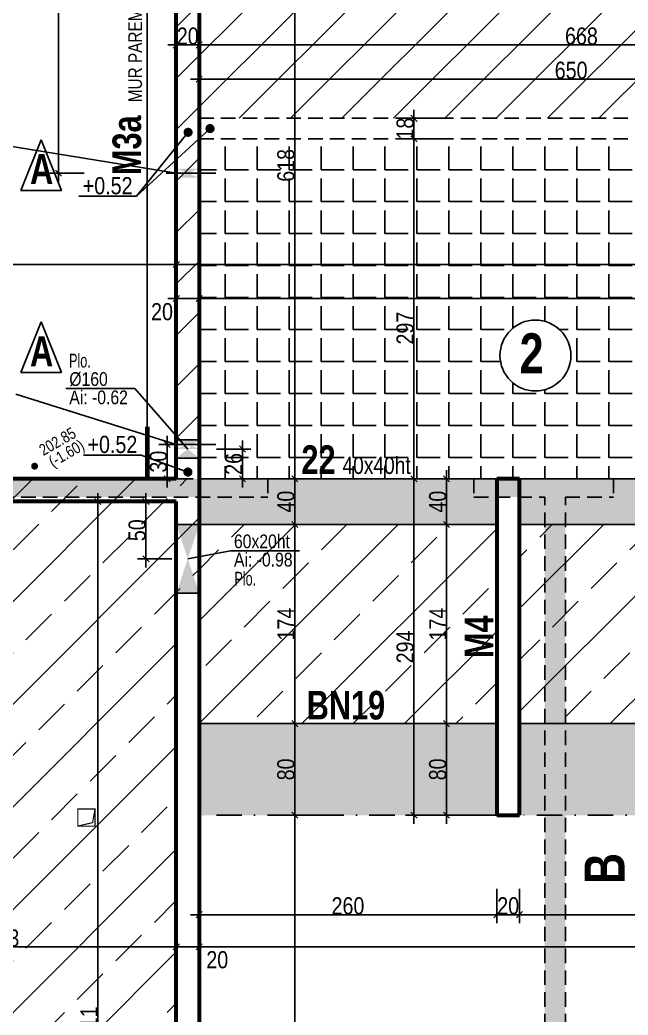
# Model space of a CAD drawing. Header units: centimetres. Extents: x 38820 to 82487, y -36363 to -12804.
# Drawn here: x 48129 to 48660, y -23901 to -23031 of the extents above; entities that cross this region are included whole.
import ezdxf
from ezdxf.enums import TextEntityAlignment as Align

# ---------------------------------------------------------------- set-up
doc = ezdxf.new("R2010")
doc.units = ezdxf.units.CM
doc.header["$LTSCALE"] = 0.5
doc.linetypes.add('CACHEX2', pattern=[19.05, 12.7, -6.35])
doc.linetypes.add('TIRETPT2', pattern=[12.7, 6.35, -3.175, 0, -3.175])
doc.layers.get('DEFPOINTS').update_dxf_attribs({"linetype": 'CONTINUOUS'})
for name, color, linetype in [('01_cote_gen', 4, 'CONTINUOUS'), ('01_linteaux', 2, 'CONTINUOUS'), ('01_murs_sup', 2, 'CACHEX2'), ('01_poch_BN', 9, 'CONTINUOUS'), ('01_resv', 32, 'CONTINUOUS'), ('01_texte', 230, 'CONTINUOUS'), ('AA_COTES', 2, 'CONTINUOUS')]:
    doc.layers.add(name, color=color, linetype=linetype)
doc.layers.add('01_murs_coup', color=5, linetype='CONTINUOUS', lineweight=60)
doc.layers.add('_GAZELEC-RESERVATION 2', color=132, linetype='CONTINUOUS', lineweight=18)
doc.styles.add('ARIAL', font='arial.ttf')
doc.styles.add('Arial Narrow', font='ARIALN.TTF')
doc.styles.add('impact', font='impact.ttf')
doc.styles.add('MATTE_TXT', font='arial.ttf')
doc.styles.add('STYLE2', font='ARIALN.TTF')
doc.dimstyles.new('JB50', dxfattribs={"dimscale": 0.1, "dimtxt": 150, "dimasz": 15, "dimexe": 0.1, "dimexo": 0.1, "dimgap": 0.09, "dimtad": 1, "dimdec": 1, "dimdsep": 46, "dimtxsty": 'STYLE2', "dimblk1": 'BOND_G', "dimblk2": 'BOND_D', "dimsah": 1, "dimcen": 1.5, "dimdle": 0.01, "dimse1": 1, "dimse2": 1, "dimclrd": 4, "dimclre": 2, "dimclrt": 6, "dimazin": 2, "dimtfac": 2.333333, "dimtdec": 1, "dimtix": 1, "dimtmove": 2, "dimatfit": 3, "dimldrblk": 'BOND_G', "dimfxl": 1, "dimtolj": 1, "dimtzin": 0, "dimarcsym": 0})
pattern_1 = [(135, (-19116.01, 5490.093), (-11.22532015, 9e-16), [7.9375, -7.9375])]

# ---------------------------------------------------------------- blocks, each defined once
blk = doc.blocks.new('BOND_G')
at = {"layer": 'AA_COTES', "color": 0}
for p, q in [((0, -5), (0, 15)), ((5, 0), (-5, 0)), ((1.77, 1.77), (-1.77, -1.77))]:
    blk.add_line(p, q, dxfattribs=at)
blk = doc.blocks.new('BOND_D')
at = {"layer": 'AA_COTES', "color": 0}
for p, q in [((5, 0), (-5, 0)), ((-1.77, -1.77), (1.77, 1.77)), ((0, 5), (0, -15))]:
    blk.add_line(p, q, dxfattribs=at)
blk = doc.blocks.new('*D687')
at = {"layer": '01_cote_gen', "color": 4, "lineweight": -2, "transparency": 16777216}
blk.add_line((48267.13, -23274.72), (48284.13, -23274.72), dxfattribs=at)
at = {"layer": 'DEFPOINTS', "color": 0}
for p in [(48285.63, -23274.72), (48265.63, -23365.97), (48285.63, -23365.97)]:
    blk.add_point(p, dxfattribs=at)
at = {"layer": '01_cote_gen', "color": 4, "lineweight": -2, "transparency": 16777216, "xscale": 1.5, "yscale": 1.5, "zscale": 1.5, "rotation": 180}
blk.add_blockref('BOND_G', (48265.63, -23274.72), dxfattribs=at)
at = {"layer": '01_cote_gen', "color": 4, "lineweight": -2, "transparency": 16777216, "xscale": 1.5, "yscale": 1.5, "zscale": 1.5}
blk.add_blockref('BOND_D', (48285.63, -23274.72), dxfattribs=at)
at = {"layer": '01_cote_gen', "color": 6, "transparency": 16777216, "insert": (48253.17, -23286.42), "char_height": 15, "attachment_point": 5, "style": 'STYLE2'}
blk.add_mtext('\\A1;20', dxfattribs=at)
blk = doc.blocks.new('*D697')
at = {"layer": '01_cote_gen', "color": 4, "lineweight": -2, "transparency": 16777216}
blk.add_line((48287.13, -23274.72), (49104.13, -23274.72), dxfattribs=at)
at = {"layer": 'DEFPOINTS', "color": 0}
for p in [(48285.63, -23273.99), (49105.63, -23273.99), (49105.63, -23274.72)]:
    blk.add_point(p, dxfattribs=at)
at = {"layer": '01_cote_gen', "color": 4, "lineweight": -2, "transparency": 16777216, "xscale": 1.5, "yscale": 1.5, "zscale": 1.5, "rotation": 180}
blk.add_blockref('BOND_G', (48285.63, -23274.72), dxfattribs=at)
at = {"layer": '01_cote_gen', "color": 4, "lineweight": -2, "transparency": 16777216, "xscale": 1.5, "yscale": 1.5, "zscale": 1.5}
blk.add_blockref('BOND_D', (49105.63, -23274.72), dxfattribs=at)
at = {"layer": '01_cote_gen', "color": 6, "transparency": 16777216, "insert": (48695.63, -23267.05), "char_height": 15, "attachment_point": 5, "style": 'STYLE2'}
blk.add_mtext('\\A1;820', dxfattribs=at)
blk = doc.blocks.new('*D704')
at = {"layer": '01_cote_gen', "color": 4, "lineweight": -2, "transparency": 16777216}
blk.add_line((48267.13, -23245.04), (49689.12, -23245.04), dxfattribs=at)
at = {"layer": 'DEFPOINTS', "color": 0}
for p in [(48265.63, -23222.18), (49690.62, -23239.69), (49690.62, -23245.04)]:
    blk.add_point(p, dxfattribs=at)
at = {"layer": '01_cote_gen', "color": 4, "lineweight": -2, "transparency": 16777216, "xscale": 1.5, "yscale": 1.5, "zscale": 1.5, "rotation": 180}
blk.add_blockref('BOND_G', (48265.63, -23245.04), dxfattribs=at)
at = {"layer": '01_cote_gen', "color": 4, "lineweight": -2, "transparency": 16777216, "xscale": 1.5, "yscale": 1.5, "zscale": 1.5}
blk.add_blockref('BOND_D', (49690.62, -23245.04), dxfattribs=at)
at = {"layer": '01_cote_gen', "color": 6, "transparency": 16777216, "insert": (48978.13, -23237.37), "char_height": 15, "attachment_point": 5, "style": 'STYLE2'}
blk.add_mtext('\\A1;1425', dxfattribs=at)
blk = doc.blocks.new('*D722')
at = {"layer": '01_cote_gen', "color": 4, "lineweight": -2, "transparency": 16777216}
blk.add_line((49104.13, -23841.51), (48287.13, -23841.51), dxfattribs=at)
at = {"layer": 'DEFPOINTS', "color": 0}
for p in [(49105.63, -23726.36), (48285.63, -23802.43), (48285.63, -23841.51)]:
    blk.add_point(p, dxfattribs=at)
at = {"layer": '01_cote_gen', "color": 4, "lineweight": -2, "transparency": 16777216, "xscale": 1.5, "yscale": 1.5, "zscale": 1.5, "rotation": 180}
blk.add_blockref('BOND_D', (48285.63, -23841.51), dxfattribs=at)
at = {"layer": '01_cote_gen', "color": 4, "lineweight": -2, "transparency": 16777216, "xscale": 1.5, "yscale": 1.5, "zscale": 1.5}
blk.add_blockref('BOND_G', (49105.63, -23841.51), dxfattribs=at)
at = {"layer": '01_cote_gen', "color": 6, "transparency": 16777216, "insert": (48695.63, -23833.84), "char_height": 15, "attachment_point": 5, "style": 'STYLE2'}
blk.add_mtext('\\A1;820', dxfattribs=at)
blk = doc.blocks.new('*D728')
at = {"layer": '01_cote_gen', "color": 4, "lineweight": -2, "transparency": 16777216}
blk.add_line((47944.14, -23245.04), (48264.13, -23245.04), dxfattribs=at)
at = {"layer": 'DEFPOINTS', "color": 0}
for p in [(48265.63, -23245.04), (48265.63, -23259), (47942.64, -23432.31)]:
    blk.add_point(p, dxfattribs=at)
at = {"layer": '01_cote_gen', "color": 4, "lineweight": -2, "transparency": 16777216, "xscale": 1.5, "yscale": 1.5, "zscale": 1.5, "rotation": 180}
blk.add_blockref('BOND_G', (47942.64, -23245.04), dxfattribs=at)
at = {"layer": '01_cote_gen', "color": 4, "lineweight": -2, "transparency": 16777216, "xscale": 1.5, "yscale": 1.5, "zscale": 1.5}
blk.add_blockref('BOND_D', (48265.63, -23245.04), dxfattribs=at)
at = {"layer": '01_cote_gen', "color": 6, "transparency": 16777216, "insert": (48104.13, -23237.37), "char_height": 15, "attachment_point": 5, "style": 'STYLE2'}
blk.add_mtext('\\A1;323', dxfattribs=at)
blk = doc.blocks.new('*D729')
at = {"layer": '01_cote_gen', "color": 4, "lineweight": -2, "transparency": 16777216}
blk.add_line((48284.13, -23841.51), (48267.13, -23841.51), dxfattribs=at)
at = {"layer": 'DEFPOINTS', "color": 0}
for p in [(48265.63, -23775.45), (48285.63, -23775.45), (48265.63, -23841.51)]:
    blk.add_point(p, dxfattribs=at)
at = {"layer": '01_cote_gen', "color": 4, "lineweight": -2, "transparency": 16777216, "xscale": 1.5, "yscale": 1.5, "zscale": 1.5, "rotation": 180}
blk.add_blockref('BOND_D', (48265.63, -23841.51), dxfattribs=at)
at = {"layer": '01_cote_gen', "color": 4, "lineweight": -2, "transparency": 16777216, "xscale": 1.5, "yscale": 1.5, "zscale": 1.5}
blk.add_blockref('BOND_G', (48285.63, -23841.51), dxfattribs=at)
at = {"layer": '01_cote_gen', "color": 6, "transparency": 16777216, "insert": (48301.42, -23852.78), "char_height": 15, "attachment_point": 5, "style": 'STYLE2'}
blk.add_mtext('\\A1;20', dxfattribs=at)
blk = doc.blocks.new('*D730')
at = {"layer": '01_cote_gen', "color": 4, "lineweight": -2, "transparency": 16777216}
blk.add_line((48264.13, -23841.51), (47964.14, -23841.51), dxfattribs=at)
at = {"layer": 'DEFPOINTS', "color": 0}
for p in [(48265.63, -23794.92), (47962.64, -23809.12), (47962.64, -23841.51)]:
    blk.add_point(p, dxfattribs=at)
at = {"layer": '01_cote_gen', "color": 4, "lineweight": -2, "transparency": 16777216, "xscale": 1.5, "yscale": 1.5, "zscale": 1.5, "rotation": 180}
blk.add_blockref('BOND_D', (47962.64, -23841.51), dxfattribs=at)
at = {"layer": '01_cote_gen', "color": 4, "lineweight": -2, "transparency": 16777216, "xscale": 1.5, "yscale": 1.5, "zscale": 1.5}
blk.add_blockref('BOND_G', (48265.63, -23841.51), dxfattribs=at)
at = {"layer": '01_cote_gen', "color": 6, "transparency": 16777216, "insert": (48114.13, -23833.84), "char_height": 15, "attachment_point": 5, "style": 'STYLE2'}
blk.add_mtext('\\A1;303', dxfattribs=at)
blk = doc.blocks.new('*D805')
at = {"layer": '01_cote_gen', "color": 4, "lineweight": -2, "transparency": 16777216}
blk.add_line((48197.13, -24361.81), (48197.13, -23453.81), dxfattribs=at)
at = {"layer": 'DEFPOINTS', "color": 0}
for p in [(48197.13, -23452.31), (48236.53, -23452.31), (48265.63, -24363.31)]:
    blk.add_point(p, dxfattribs=at)
at = {"layer": '01_cote_gen', "color": 4, "lineweight": -2, "transparency": 16777216, "xscale": 1.5, "yscale": 1.5, "zscale": 1.5}
for name, p, rotation in [('BOND_D', (48197.13, -23452.31), 90), ('BOND_G', (48197.13, -24363.31), 270)]:
    blk.add_blockref(name, p, dxfattribs=dict(at, rotation=rotation))
at = {"layer": '01_cote_gen', "color": 6, "transparency": 16777216, "insert": (48189.46, -23907.81), "char_height": 15, "attachment_point": 5, "rotation": 90, "style": 'STYLE2'}
blk.add_mtext('\\A1;911', dxfattribs=at)
blk = doc.blocks.new('*D807')
at = {"layer": '01_cote_gen', "color": 4, "lineweight": -2, "transparency": 16777216}
blk.add_line((48369.1, -23470.86), (48369.1, -23433.86), dxfattribs=at)
at = {"layer": 'DEFPOINTS', "color": 0}
for p in [(48369.1, -23432.36), (48391.93, -23432.36), (48391.93, -23472.36)]:
    blk.add_point(p, dxfattribs=at)
at = {"layer": '01_cote_gen', "color": 4, "lineweight": -2, "transparency": 16777216, "xscale": 1.5, "yscale": 1.5, "zscale": 1.5}
for name, p, rotation in [('BOND_D', (48369.1, -23432.36), 90), ('BOND_G', (48369.1, -23472.36), 270)]:
    blk.add_blockref(name, p, dxfattribs=dict(at, rotation=rotation))
at = {"layer": '01_cote_gen', "color": 6, "transparency": 16777216, "insert": (48361.44, -23452.36), "char_height": 15, "attachment_point": 5, "rotation": 90, "style": 'STYLE2'}
blk.add_mtext('\\A1;40', dxfattribs=at)
blk = doc.blocks.new('*D808')
at = {"layer": '01_cote_gen', "color": 4, "lineweight": -2, "transparency": 16777216}
blk.add_line((48369.1, -23430.86), (48369.1, -22815.81), dxfattribs=at)
at = {"layer": 'DEFPOINTS', "color": 0}
for p in [(48369.1, -22814.31), (48484.6, -22814.31), (48499.79, -23432.36)]:
    blk.add_point(p, dxfattribs=at)
at = {"layer": '01_cote_gen', "color": 4, "lineweight": -2, "transparency": 16777216, "xscale": 1.5, "yscale": 1.5, "zscale": 1.5}
for name, p, rotation in [('BOND_D', (48369.1, -22814.31), 90), ('BOND_G', (48369.1, -23432.36), 270)]:
    blk.add_blockref(name, p, dxfattribs=dict(at, rotation=rotation))
at = {"layer": '01_cote_gen', "color": 6, "transparency": 16777216, "insert": (48361.44, -23158.47), "char_height": 15, "attachment_point": 5, "rotation": 90, "style": 'STYLE2'}
blk.add_mtext('\\A1;618', dxfattribs=at)
blk = doc.blocks.new('*D809')
at = {"layer": '01_cote_gen', "color": 4, "lineweight": -2, "transparency": 16777216}
blk.add_line((48369.1, -23644.86), (48369.1, -23473.86), dxfattribs=at)
at = {"layer": 'DEFPOINTS', "color": 0}
for p in [(48369.1, -23472.36), (48445.82, -23472.36), (48475.45, -23646.36)]:
    blk.add_point(p, dxfattribs=at)
at = {"layer": '01_cote_gen', "color": 4, "lineweight": -2, "transparency": 16777216, "xscale": 1.5, "yscale": 1.5, "zscale": 1.5}
for name, p, rotation in [('BOND_D', (48369.1, -23472.36), 90), ('BOND_G', (48369.1, -23646.36), 270)]:
    blk.add_blockref(name, p, dxfattribs=dict(at, rotation=rotation))
at = {"layer": '01_cote_gen', "color": 6, "transparency": 16777216, "insert": (48361.56, -23559.36), "char_height": 15, "attachment_point": 5, "rotation": 90, "style": 'STYLE2'}
blk.add_mtext('\\A1;174', dxfattribs=at)
blk = doc.blocks.new('*D810')
at = {"layer": '01_cote_gen', "color": 4, "lineweight": -2, "transparency": 16777216}
blk.add_line((48369.1, -23724.86), (48369.1, -23647.86), dxfattribs=at)
at = {"layer": 'DEFPOINTS', "color": 0}
for p in [(48369.1, -23646.36), (48464.04, -23646.36), (48395.97, -23726.36)]:
    blk.add_point(p, dxfattribs=at)
at = {"layer": '01_cote_gen', "color": 4, "lineweight": -2, "transparency": 16777216, "xscale": 1.5, "yscale": 1.5, "zscale": 1.5}
for name, p, rotation in [('BOND_D', (48369.1, -23646.36), 90), ('BOND_G', (48369.1, -23726.36), 270)]:
    blk.add_blockref(name, p, dxfattribs=dict(at, rotation=rotation))
at = {"layer": '01_cote_gen', "color": 6, "transparency": 16777216, "insert": (48361.44, -23686.36), "char_height": 15, "attachment_point": 5, "rotation": 90, "style": 'STYLE2'}
blk.add_mtext('\\A1;80', dxfattribs=at)
blk = doc.blocks.new('*D811')
at = {"layer": '01_cote_gen', "color": 4, "lineweight": -2, "transparency": 16777216}
blk.add_line((48369.1, -24281.87), (48369.1, -23727.86), dxfattribs=at)
at = {"layer": 'DEFPOINTS', "color": 0}
for p in [(48369.1, -23726.36), (48428.47, -23726.36), (48375.37, -24283.37)]:
    blk.add_point(p, dxfattribs=at)
at = {"layer": '01_cote_gen', "color": 4, "lineweight": -2, "transparency": 16777216, "xscale": 1.5, "yscale": 1.5, "zscale": 1.5}
for name, p, rotation in [('BOND_D', (48369.1, -23726.36), 90), ('BOND_G', (48369.1, -24283.37), 270)]:
    blk.add_blockref(name, p, dxfattribs=dict(at, rotation=rotation))
at = {"layer": '01_cote_gen', "color": 6, "transparency": 16777216, "insert": (48361.47, -24004.87), "char_height": 15, "attachment_point": 5, "rotation": 90, "style": 'STYLE2'}
blk.add_mtext('\\A1;557', dxfattribs=at)
blk = doc.blocks.new('*D815')
at = {"layer": '01_cote_gen', "color": 4, "lineweight": -2, "transparency": 16777216}
blk.add_line((48473.32, -23724.86), (48473.32, -23433.86), dxfattribs=at)
at = {"layer": 'DEFPOINTS', "color": 0}
for p in [(48473.32, -23432.36), (48525.23, -23432.36), (48525.23, -23726.36)]:
    blk.add_point(p, dxfattribs=at)
at = {"layer": '01_cote_gen', "color": 4, "lineweight": -2, "transparency": 16777216, "xscale": 1.5, "yscale": 1.5, "zscale": 1.5}
for name, p, rotation in [('BOND_D', (48473.32, -23432.36), 90), ('BOND_G', (48473.32, -23726.36), 270)]:
    blk.add_blockref(name, p, dxfattribs=dict(at, rotation=rotation))
at = {"layer": '01_cote_gen', "color": 6, "transparency": 16777216, "insert": (48465.65, -23579.36), "char_height": 15, "attachment_point": 5, "rotation": 90, "style": 'STYLE2'}
blk.add_mtext('\\A1;294', dxfattribs=at)
blk = doc.blocks.new('*D816')
at = {"layer": '01_cote_gen', "color": 4, "lineweight": -2, "transparency": 16777216}
blk.add_line((48501.74, -23724.86), (48501.74, -23647.86), dxfattribs=at)
at = {"layer": 'DEFPOINTS', "color": 0}
for p in [(48501.74, -23646.36), (48530.28, -23646.36), (48530.28, -23726.36)]:
    blk.add_point(p, dxfattribs=at)
at = {"layer": '01_cote_gen', "color": 4, "lineweight": -2, "transparency": 16777216, "xscale": 1.5, "yscale": 1.5, "zscale": 1.5}
for name, p, rotation in [('BOND_D', (48501.74, -23646.36), 90), ('BOND_G', (48501.74, -23726.36), 270)]:
    blk.add_blockref(name, p, dxfattribs=dict(at, rotation=rotation))
at = {"layer": '01_cote_gen', "color": 6, "transparency": 16777216, "insert": (48494.07, -23686.36), "char_height": 15, "attachment_point": 5, "rotation": 90, "style": 'STYLE2'}
blk.add_mtext('\\A1;80', dxfattribs=at)
blk = doc.blocks.new('*D817')
at = {"layer": '01_cote_gen', "color": 4, "lineweight": -2, "transparency": 16777216}
blk.add_line((48501.74, -23644.86), (48501.74, -23473.86), dxfattribs=at)
at = {"layer": 'DEFPOINTS', "color": 0}
for p in [(48501.74, -23472.36), (48524.24, -23472.36), (48524.24, -23646.36)]:
    blk.add_point(p, dxfattribs=at)
at = {"layer": '01_cote_gen', "color": 4, "lineweight": -2, "transparency": 16777216, "xscale": 1.5, "yscale": 1.5, "zscale": 1.5}
for name, p, rotation in [('BOND_D', (48501.74, -23472.36), 90), ('BOND_G', (48501.74, -23646.36), 270)]:
    blk.add_blockref(name, p, dxfattribs=dict(at, rotation=rotation))
at = {"layer": '01_cote_gen', "color": 6, "transparency": 16777216, "insert": (48494.2, -23559.36), "char_height": 15, "attachment_point": 5, "rotation": 90, "style": 'STYLE2'}
blk.add_mtext('\\A1;174', dxfattribs=at)
blk = doc.blocks.new('*D818')
at = {"layer": '01_cote_gen', "color": 4, "lineweight": -2, "transparency": 16777216}
blk.add_line((48501.74, -23470.86), (48501.74, -23433.86), dxfattribs=at)
at = {"layer": 'DEFPOINTS', "color": 0}
for p in [(48501.74, -23432.36), (48514.15, -23432.36), (48524.24, -23472.36)]:
    blk.add_point(p, dxfattribs=at)
at = {"layer": '01_cote_gen', "color": 4, "lineweight": -2, "transparency": 16777216, "xscale": 1.5, "yscale": 1.5, "zscale": 1.5}
for name, p, rotation in [('BOND_D', (48501.74, -23432.36), 90), ('BOND_G', (48501.74, -23472.36), 270)]:
    blk.add_blockref(name, p, dxfattribs=dict(at, rotation=rotation))
at = {"layer": '01_cote_gen', "color": 6, "transparency": 16777216, "insert": (48494.07, -23452.36), "char_height": 15, "attachment_point": 5, "rotation": 90, "style": 'STYLE2'}
blk.add_mtext('\\A1;40', dxfattribs=at)
blk = doc.blocks.new('*D924')
at = {"layer": '01_cote_gen', "color": 4, "lineweight": -2, "transparency": 16777216}
blk.add_line((48824.13, -23813.33), (48567.13, -23813.33), dxfattribs=at)
at = {"layer": 'DEFPOINTS', "color": 0}
for p in [(48565.63, -23726.36), (48825.63, -23726.36), (48565.63, -23813.33)]:
    blk.add_point(p, dxfattribs=at)
at = {"layer": '01_cote_gen', "color": 4, "lineweight": -2, "transparency": 16777216, "xscale": 1.5, "yscale": 1.5, "zscale": 1.5, "rotation": 180}
blk.add_blockref('BOND_D', (48565.63, -23813.33), dxfattribs=at)
at = {"layer": '01_cote_gen', "color": 4, "lineweight": -2, "transparency": 16777216, "xscale": 1.5, "yscale": 1.5, "zscale": 1.5}
blk.add_blockref('BOND_G', (48825.63, -23813.33), dxfattribs=at)
at = {"layer": '01_cote_gen', "color": 6, "transparency": 16777216, "insert": (48695.63, -23805.67), "char_height": 15, "attachment_point": 5, "style": 'STYLE2'}
blk.add_mtext('\\A1;260', dxfattribs=at)
blk = doc.blocks.new('*D925')
at = {"layer": '01_cote_gen', "color": 4, "lineweight": -2, "transparency": 16777216}
blk.add_line((48564.13, -23813.33), (48547.13, -23813.33), dxfattribs=at)
at = {"layer": 'DEFPOINTS', "color": 0}
for p in [(48545.63, -23726.36), (48565.63, -23726.36), (48545.63, -23813.33)]:
    blk.add_point(p, dxfattribs=at)
at = {"layer": '01_cote_gen', "color": 4, "lineweight": -2, "transparency": 16777216, "xscale": 1.5, "yscale": 1.5, "zscale": 1.5, "rotation": 180}
blk.add_blockref('BOND_D', (48545.63, -23813.33), dxfattribs=at)
at = {"layer": '01_cote_gen', "color": 4, "lineweight": -2, "transparency": 16777216, "xscale": 1.5, "yscale": 1.5, "zscale": 1.5}
blk.add_blockref('BOND_G', (48565.63, -23813.33), dxfattribs=at)
at = {"layer": '01_cote_gen', "color": 6, "transparency": 16777216, "insert": (48555.63, -23805.67), "char_height": 15, "attachment_point": 5, "style": 'STYLE2'}
blk.add_mtext('\\A1;20', dxfattribs=at)
blk = doc.blocks.new('*D926')
at = {"layer": '01_cote_gen', "color": 4, "lineweight": -2, "transparency": 16777216}
blk.add_line((48544.13, -23813.33), (48287.13, -23813.33), dxfattribs=at)
at = {"layer": 'DEFPOINTS', "color": 0}
for p in [(48545.63, -23726.36), (48285.63, -23765.05), (48285.63, -23813.33)]:
    blk.add_point(p, dxfattribs=at)
at = {"layer": '01_cote_gen', "color": 4, "lineweight": -2, "transparency": 16777216, "xscale": 1.5, "yscale": 1.5, "zscale": 1.5, "rotation": 180}
blk.add_blockref('BOND_D', (48285.63, -23813.33), dxfattribs=at)
at = {"layer": '01_cote_gen', "color": 4, "lineweight": -2, "transparency": 16777216, "xscale": 1.5, "yscale": 1.5, "zscale": 1.5}
blk.add_blockref('BOND_G', (48545.63, -23813.33), dxfattribs=at)
at = {"layer": '01_cote_gen', "color": 6, "transparency": 16777216, "insert": (48415.63, -23805.67), "char_height": 15, "attachment_point": 5, "style": 'STYLE2'}
blk.add_mtext('\\A1;260', dxfattribs=at)
blk = doc.blocks.new('*D955')
at = {"layer": '01_cote_gen', "color": 4, "lineweight": -2, "transparency": 16777216}
blk.add_line((48473.32, -23430.86), (48473.32, -23136.86), dxfattribs=at)
at = {"layer": 'DEFPOINTS', "color": 0}
for p in [(48473.32, -23135.36), (48506.3, -23135.36), (48480.82, -23432.36)]:
    blk.add_point(p, dxfattribs=at)
at = {"layer": '01_cote_gen', "color": 4, "lineweight": -2, "transparency": 16777216, "xscale": 1.5, "yscale": 1.5, "zscale": 1.5}
for name, p, rotation in [('BOND_D', (48473.32, -23135.36), 90), ('BOND_G', (48473.32, -23432.36), 270)]:
    blk.add_blockref(name, p, dxfattribs=dict(at, rotation=rotation))
at = {"layer": '01_cote_gen', "color": 6, "transparency": 16777216, "insert": (48465.65, -23300.72), "char_height": 15, "attachment_point": 5, "rotation": 90, "style": 'STYLE2'}
blk.add_mtext('\\A1;297', dxfattribs=at)
blk = doc.blocks.new('*D956')
at = {"layer": '01_cote_gen', "color": 4, "lineweight": -2, "transparency": 16777216}
blk.add_line((48473.32, -23133.86), (48473.32, -23118.86), dxfattribs=at)
at = {"layer": 'DEFPOINTS', "color": 0}
for p in [(48473.32, -23117.36), (48509.11, -23117.36), (48509.11, -23135.36)]:
    blk.add_point(p, dxfattribs=at)
at = {"layer": '01_cote_gen', "color": 4, "lineweight": -2, "transparency": 16777216, "xscale": 1.5, "yscale": 1.5, "zscale": 1.5}
for name, p, rotation in [('BOND_D', (48473.32, -23117.36), 90), ('BOND_G', (48473.32, -23135.36), 270)]:
    blk.add_blockref(name, p, dxfattribs=dict(at, rotation=rotation))
at = {"layer": '01_cote_gen', "color": 6, "transparency": 16777216, "insert": (48465.65, -23126.36), "char_height": 15, "attachment_point": 5, "rotation": 90, "style": 'STYLE2'}
blk.add_mtext('\\A1;18', dxfattribs=at)
blk = doc.blocks.new('*D1003')
at = {"layer": '01_cote_gen', "color": 4, "lineweight": -2, "transparency": 16777216}
blk.add_line((48267.13, -23053.27), (48284.13, -23053.27), dxfattribs=at)
at = {"layer": 'DEFPOINTS', "color": 0}
for p in [(48285.63, -23053.27), (48265.63, -23059.63), (48285.63, -23059.63)]:
    blk.add_point(p, dxfattribs=at)
at = {"layer": '01_cote_gen', "color": 4, "lineweight": -2, "transparency": 16777216, "xscale": 1.5, "yscale": 1.5, "zscale": 1.5, "rotation": 180}
blk.add_blockref('BOND_G', (48265.63, -23053.27), dxfattribs=at)
at = {"layer": '01_cote_gen', "color": 4, "lineweight": -2, "transparency": 16777216, "xscale": 1.5, "yscale": 1.5, "zscale": 1.5}
blk.add_blockref('BOND_D', (48285.63, -23053.27), dxfattribs=at)
at = {"layer": '01_cote_gen', "color": 6, "transparency": 16777216, "insert": (48275.63, -23045.6), "char_height": 15, "attachment_point": 5, "style": 'STYLE2'}
blk.add_mtext('\\A1;20', dxfattribs=at)
blk = doc.blocks.new('*D1004')
at = {"layer": '01_cote_gen', "color": 4, "lineweight": -2, "transparency": 16777216}
blk.add_line((48287.13, -23053.27), (48952.13, -23053.27), dxfattribs=at)
at = {"layer": 'DEFPOINTS', "color": 0}
for p in [(48953.63, -23053.27), (48285.63, -23060.77), (48953.63, -23101.45)]:
    blk.add_point(p, dxfattribs=at)
at = {"layer": '01_cote_gen', "color": 4, "lineweight": -2, "transparency": 16777216, "xscale": 1.5, "yscale": 1.5, "zscale": 1.5, "rotation": 180}
blk.add_blockref('BOND_G', (48285.63, -23053.27), dxfattribs=at)
at = {"layer": '01_cote_gen', "color": 4, "lineweight": -2, "transparency": 16777216, "xscale": 1.5, "yscale": 1.5, "zscale": 1.5}
blk.add_blockref('BOND_D', (48953.63, -23053.27), dxfattribs=at)
at = {"layer": '01_cote_gen', "color": 6, "transparency": 16777216, "insert": (48619.63, -23045.6), "char_height": 15, "attachment_point": 5, "style": 'STYLE2'}
blk.add_mtext('\\A1;668', dxfattribs=at)
blk = doc.blocks.new('*D1005')
at = {"layer": '01_cote_gen', "color": 4, "lineweight": -2, "transparency": 16777216}
blk.add_line((48287.13, -23083.11), (48934.13, -23083.11), dxfattribs=at)
at = {"layer": 'DEFPOINTS', "color": 0}
for p in [(48285.63, -23089.92), (48935.63, -23083.11), (48935.63, -23135.36)]:
    blk.add_point(p, dxfattribs=at)
at = {"layer": '01_cote_gen', "color": 4, "lineweight": -2, "transparency": 16777216, "xscale": 1.5, "yscale": 1.5, "zscale": 1.5, "rotation": 180}
blk.add_blockref('BOND_G', (48285.63, -23083.11), dxfattribs=at)
at = {"layer": '01_cote_gen', "color": 4, "lineweight": -2, "transparency": 16777216, "xscale": 1.5, "yscale": 1.5, "zscale": 1.5}
blk.add_blockref('BOND_D', (48935.63, -23083.11), dxfattribs=at)
at = {"layer": '01_cote_gen', "color": 6, "transparency": 16777216, "insert": (48610.63, -23075.44), "char_height": 15, "attachment_point": 5, "style": 'STYLE2'}
blk.add_mtext('\\A1;650', dxfattribs=at)
blk = doc.blocks.new('*D1025')
at = {"layer": '01_cote_gen', "color": 4, "lineweight": -2, "transparency": 16777216}
blk.add_line((48037.76, -23430.88), (48037.76, -22797.89), dxfattribs=at)
at = {"layer": 'DEFPOINTS', "color": 0}
for p in [(48037.76, -22796.39), (48060.26, -22796.39), (48144.13, -23432.38)]:
    blk.add_point(p, dxfattribs=at)
at = {"layer": '01_cote_gen', "color": 4, "lineweight": -2, "transparency": 16777216, "xscale": 1.5, "yscale": 1.5, "zscale": 1.5}
for name, p, rotation in [('BOND_D', (48037.76, -22796.39), 90), ('BOND_G', (48037.76, -23432.38), 270)]:
    blk.add_blockref(name, p, dxfattribs=dict(at, rotation=rotation))
at = {"layer": '01_cote_gen', "color": 6, "transparency": 16777216, "insert": (48030.09, -23114.39), "char_height": 15, "attachment_point": 5, "rotation": 90, "style": 'STYLE2'}
blk.add_mtext('\\A1;636', dxfattribs=at)
blk = doc.blocks.new('*D1108')
at = {"layer": '01_cote_gen', "color": 4, "lineweight": -2, "transparency": 16777216}
blk.add_line((48323.39, -23407.85), (48323.39, -23430.88), dxfattribs=at)
at = {"layer": 'DEFPOINTS', "color": 0}
for p in [(48275.66, -23406.35), (48285.63, -23432.38), (48323.39, -23432.38)]:
    blk.add_point(p, dxfattribs=at)
at = {"layer": '01_cote_gen', "color": 4, "lineweight": -2, "transparency": 16777216, "xscale": 1.5, "yscale": 1.5, "zscale": 1.5}
for name, p, rotation in [('BOND_G', (48323.39, -23406.35), 90), ('BOND_D', (48323.39, -23432.38), 270)]:
    blk.add_blockref(name, p, dxfattribs=dict(at, rotation=rotation))
at = {"layer": '01_cote_gen', "color": 6, "transparency": 16777216, "insert": (48315.72, -23419.37), "char_height": 15, "attachment_point": 5, "rotation": 90, "style": 'STYLE2'}
blk.add_mtext('\\A1;26', dxfattribs=at)
blk = doc.blocks.new('*D1109')
at = {"layer": '01_cote_gen', "color": 4, "lineweight": -2, "transparency": 16777216}
blk.add_line((48239.14, -23500.86), (48239.14, -23453.81), dxfattribs=at)
at = {"layer": 'DEFPOINTS', "color": 0}
for p in [(48239.14, -23452.31), (48248.52, -23452.31), (48275.63, -23502.36)]:
    blk.add_point(p, dxfattribs=at)
at = {"layer": '01_cote_gen', "color": 4, "lineweight": -2, "transparency": 16777216, "xscale": 1.5, "yscale": 1.5, "zscale": 1.5}
for name, p, rotation in [('BOND_D', (48239.14, -23452.31), 90), ('BOND_G', (48239.14, -23502.36), 270)]:
    blk.add_blockref(name, p, dxfattribs=dict(at, rotation=rotation))
at = {"layer": '01_cote_gen', "color": 6, "transparency": 16777216, "insert": (48231.47, -23477.33), "char_height": 15, "attachment_point": 5, "rotation": 90, "style": 'STYLE2'}
blk.add_mtext('\\A1;50', dxfattribs=at)
blk = doc.blocks.new('*D1900')
at = {"layer": '01_cote_gen', "color": 4, "lineweight": -2, "transparency": 16777216}
blk.add_line((48162.76, -23163.86), (48162.76, -22797.69), dxfattribs=at)
at = {"layer": 'DEFPOINTS', "color": 0}
for p in [(48162.76, -22796.19), (48300.14, -22796.19), (48300.08, -23165.36)]:
    blk.add_point(p, dxfattribs=at)
at = {"layer": '01_cote_gen', "color": 4, "lineweight": -2, "transparency": 16777216, "xscale": 1.5, "yscale": 1.5, "zscale": 1.5}
for name, p, rotation in [('BOND_D', (48162.76, -22796.19), 90), ('BOND_G', (48162.76, -23165.36), 270)]:
    blk.add_blockref(name, p, dxfattribs=dict(at, rotation=rotation))
at = {"layer": '01_cote_gen', "color": 6, "transparency": 16777216, "insert": (48155.09, -22980.77), "char_height": 15, "attachment_point": 5, "rotation": 90, "style": 'STYLE2'}
blk.add_mtext('\\A1;369.2', dxfattribs=at)
blk = doc.blocks.new('*D1901')
at = {"layer": '01_cote_gen', "color": 4, "lineweight": -2, "transparency": 16777216}
blk.add_line((48257.74, -23430.88), (48257.74, -23403.91), dxfattribs=at)
at = {"layer": 'DEFPOINTS', "color": 0}
for p in [(48256.59, -23402.41), (48257.74, -23402.41), (48256.59, -23432.38)]:
    blk.add_point(p, dxfattribs=at)
at = {"layer": '01_cote_gen', "color": 4, "lineweight": -2, "transparency": 16777216, "xscale": 1.5, "yscale": 1.5, "zscale": 1.5}
for name, p, rotation in [('BOND_D', (48257.74, -23402.41), 90), ('BOND_G', (48257.74, -23432.38), 270)]:
    blk.add_blockref(name, p, dxfattribs=dict(at, rotation=rotation))
at = {"layer": '01_cote_gen', "color": 6, "transparency": 16777216, "insert": (48250.07, -23417.4), "char_height": 15, "attachment_point": 5, "rotation": 90, "style": 'STYLE2'}
blk.add_mtext('\\A1;30', dxfattribs=at)

msp = doc.modelspace()

# ---------------------------------------------------------------- hatches: boundary and pattern name
at = {"layer": '01_murs_sup'}
h = msp.add_hatch(dxfattribs=at)
h.set_pattern_fill('DASH', color=256, scale=2.5, angle=135)
h.set_pattern_definition(pattern_1)
h.paths.add_polyline_path([(48345.631, -23432.383), (47942.631, -23432.383), (47942.631, -24283.387), (47706.634, -24283.387), (47706.634, -24754.349), (47722.634, -24754.349), (47722.634, -24301.39), (48344.628, -24301.39), (48344.631, -24283.387), (48323.631, -24283.387), (48323.631, -24159.371), (48361.631, -24159.371), (48361.631, -24141.371), (48305.631, -24141.371), (48305.631, -24283.387), (47958.631, -24283.387), (47958.631, -23448.383), (48345.631, -23448.383)])
h = msp.add_hatch(dxfattribs=at)
h.set_pattern_fill('DASH', color=256, scale=2.5, angle=135)
h.set_pattern_definition(pattern_1)
h.paths.add_polyline_path([(49690.631, -24101.371), (49672.631, -24101.371), (49672.631, -24106.371), (49372.631, -24106.371), (49372.631, -23783.371), (49672.631, -23783.371), (49672.631, -23999.371), (49690.631, -23999.371), (49690.631, -23580.371), (49672.631, -23580.371), (49672.631, -23765.371), (49372.631, -23765.371), (49372.631, -23448.383), (49690.631, -23448.383), (49690.631, -23432.383), (49168.631, -23432.383), (49168.631, -23448.383), (49354.631, -23448.383), (49354.631, -24106.371), (49311.631, -24106.371), (49311.631, -24141.371), (49047.631, -24141.371), (49047.631, -24159.371), (49329.631, -24159.371), (49329.631, -24124.371), (49672.631, -24124.371), (49672.631, -24159.371), (49690.631, -24159.371)])
h.paths.add_polyline_path([(48945.631, -24141.371), (48605.631, -24141.371), (48605.631, -23448.383), (48647.631, -23448.383), (48647.631, -23432.383), (48525.631, -23432.383), (48525.631, -23448.383), (48587.631, -23448.383), (48587.631, -24141.371), (48463.631, -24141.371), (48463.631, -24159.371), (48945.631, -24159.371)])
h.paths.add_polyline_path([(49073.631, -23432.383), (48917.631, -23432.383), (48917.631, -23448.383), (49073.631, -23448.383)])
at = {"layer": '01_poch_BN'}
h = msp.add_hatch(dxfattribs=at)
h.set_pattern_fill('ANSI31', color=256, scale=10)
h.paths.add_polyline_path([(49105.63, -22818.341), (49125.63, -22818.34), (49125.63, -22814.307), (49672.626, -22814.387), (49690.613, -22814.387), (49690.612, -22796.39), (48265.63, -22796.18), (48265.63, -23398.352), (48285.63, -23398.352), (48285.63, -23117.356), (48953.63, -23117.356), (48953.63, -23432.356), (49105.63, -23432.356)])
h.paths.add_polyline_path([(49878.631, -23043.387), (49878.631, -22985.387), (49878.631, -22895.387), (49878.631, -22814.387), (49710.809, -22814.387), (49710.809, -22894.387), (49710.626, -23280.359), (49710.626, -23382.359), (49710.626, -23432.383), (49875.631, -23432.383), (49875.631, -23379.384), (49875.631, -23354.387), (49878.631, -23354.387), (49878.631, -23133.387)])
h.paths.add_polyline_path([(52569.593, -22796.39), (52419.597, -22796.39), (52419.597, -23152.394), (52569.593, -23152.394)])
h.paths.add_polyline_path([(50169.799, -22835.779), (50169.799, -22809.166), (50138.571, -22809.166), (50138.571, -22835.779)])
h.paths.add_polyline_path([(50169.799, -22867.654), (50169.799, -22841.041), (50138.571, -22841.041), (50138.571, -22867.654)], flags=16)
h.paths.add_polyline_path([(50050.405, -22939.747), (50077.018, -22939.747), (50077.018, -22908.519), (50050.405, -22908.519)], flags=16)
h.paths.add_polyline_path([(50115.169, -22930.844), (50115.169, -22894.675), (50083.941, -22894.675), (50083.941, -22930.844)], flags=16)
edge = h.paths.add_edge_path(flags=16)
edge.add_arc((49336.408, -23148.361), 30.98, 0, 360)
edge = h.paths.add_edge_path()
edge.add_arc((49672.626, -23376.358), 89.997, 90.000061, 179.999465, ccw=False)
edge.add_line((49672.626, -23286.361), (49672.626, -23280.36))
edge.add_line((49672.626, -23280.36), (49672.626, -23036.408))
edge.add_line((49672.626, -23036.408), (49672.589, -23036.408))
edge.add_line((49672.589, -23036.408), (49672.589, -22976.411))
edge.add_line((49672.589, -22976.411), (49672.626, -22814.387))
edge.add_line((49672.626, -22814.387), (49125.63, -22814.307))
edge.add_line((49125.63, -22814.307), (49125.63, -23432.356))
edge.add_line((49125.63, -23432.356), (49354.627, -23432.36))
edge.add_line((49354.627, -23432.36), (49672.626, -23432.36))
edge.add_line((49672.626, -23432.36), (49672.628, -23382.36))
edge.add_line((49672.628, -23382.36), (49672.628, -23376.358))
edge.add_line((49672.628, -23376.358), (49582.629, -23376.357))
edge = h.paths.add_edge_path(flags=16)
edge.add_arc((51006.638, -23148.361), 30.98, 0, 360)
h.paths.add_polyline_path([(52399.597, -22814.39), (50098.63, -22814.39), (50098.63, -22895.387), (50038.597, -22895.387), (50038.597, -22984.587), (50038.63, -22984.587), (50038.63, -23043.387), (50038.625, -23133.387), (50038.63, -23133.387), (50038.63, -23272.387), (50038.619, -23422.387), (50038.63, -23422.387), (50038.63, -23432.383), (50382.593, -23432.383), (50382.593, -23152.394), (50772.593, -23152.394), (50772.593, -23432.383), (50844.63, -23432.383), (50961.597, -23432.394), (50981.597, -23432.394), (51034.63, -23432.394), (51034.63, -23432.383), (51172.593, -23432.383), (51172.593, -23152.394), (51729.593, -23152.394), (51729.593, -23432.383), (51892.593, -23432.383), (51892.593, -23152.394), (52399.597, -23152.394)])
h = msp.add_hatch(dxfattribs=at)
h.set_pattern_fill('ANGLE', color=256, scale=4)
h.set_pattern_definition([(0, (0, 0), (0, 27.94), [20.32, -7.62]), (90, (0, 0), (-27.94, 2e-15), [20.32, -7.62])])
h.paths.add_polyline_path([(48935.63, -23135.356), (48285.63, -23135.356), (48285.63, -23432.356), (48545.63, -23432.356), (48565.63, -23432.356), (48825.63, -23432.356), (48845.63, -23432.356), (48935.63, -23432.356)])
h.paths.add_polyline_path([(48610.415, -23324.634, -1), (48548.454, -23324.634, -1)], flags=16)
h.paths.add_polyline_path([(48677.627, -23282.584), (48713.797, -23282.584), (48713.797, -23251.357), (48677.627, -23251.357)], flags=24)
h.paths.add_polyline_path([(48376.968, -23176.474), (48376.968, -23140.304), (48345.74, -23140.304), (48345.74, -23176.474)], flags=24)
h.paths.add_polyline_path([(48912.792, -23406.657), (48939.405, -23406.657), (48939.405, -23375.429), (48912.792, -23375.429)], flags=9)
h.paths.add_polyline_path([(48481.18, -23318.637), (48481.18, -23282.467), (48449.953, -23282.467), (48449.953, -23318.637)], flags=24)
h.paths.add_polyline_path([(48558.914, -23349.002), (48593.276, -23349.002), (48593.276, -23296.502), (48558.914, -23296.502)], flags=24)
h.paths.add_polyline_path([(48700.338, -23432.329), (48767.653, -23432.329), (48767.653, -23409.354), (48700.338, -23409.354)], flags=24)
h.paths.add_polyline_path([(48653.884, -23435.936), (48705.096, -23435.936), (48705.096, -23396.954), (48653.884, -23396.954)], flags=9)
h.paths.add_polyline_path([(48406.986, -23432.329), (48474.301, -23432.329), (48474.301, -23409.354), (48406.986, -23409.354)], flags=24)
h.paths.add_polyline_path([(48361.104, -23435.334), (48411.173, -23435.334), (48411.173, -23397.093), (48361.104, -23397.093)], flags=9)
h = msp.add_hatch(dxfattribs=at)
h.set_pattern_fill('ANSI33', color=256, scale=10)
h.paths.add_polyline_path([(48265.63, -23472.356), (48265.63, -23472.356), (48265.632, -23532.357), (48285.63, -23532.356), (48285.63, -23472.356), (48265.63, -23472.356), (48265.63, -23532.357), (48265.632, -23532.357), (48265.63, -23472.356), (48285.63, -23472.356), (48285.63, -23432.383), (47942.635, -23432.383), (47942.635, -23949.306), (47942.635, -23969.306), (47942.635, -23969.306), (47942.635, -23999.315), (47962.635, -23999.315), (47962.635, -24049.315), (47942.635, -24049.315), (47942.635, -24301.39), (48265.63, -24301.39)])
h.paths.add_polyline_path([(48545.63, -23472.356), (48285.631, -23472.356), (48285.631, -23532.356), (48285.63, -23646.361), (48545.63, -23646.361)])
h.paths.add_polyline_path([(48587.631, -23472.356), (48565.63, -23472.356), (48565.63, -23646.361), (48587.631, -23646.361)])
h.paths.add_polyline_path([(48605.631, -23472.356), (48587.631, -23472.356), (48587.631, -23646.361), (48605.631, -23646.361)])
h.paths.add_polyline_path([(48825.63, -23472.356), (48605.631, -23472.356), (48605.631, -23646.361), (48825.63, -23646.361)])
edge = h.paths.add_edge_path()
edge.add_arc((48934.132, -23542.397), 30.98, 0, 360)
h.paths.add_polyline_path([(49105.63, -23472.356), (48845.63, -23472.356), (48845.63, -23646.361), (49105.63, -23646.361)])
h = msp.add_hatch(color=256, dxfattribs=at)
h.dxf.hatch_style = 1
h.paths.add_polyline_path([(48545.63, -23432.356), (48285.63, -23432.356), (48285.63, -23472.356), (48545.63, -23472.356)])
h = msp.add_hatch(color=256, dxfattribs=at)
h.dxf.hatch_style = 1
h.paths.add_polyline_path([(48825.63, -23432.356), (48565.63, -23432.356), (48565.63, -23472.356), (48825.63, -23472.356)])
h = msp.add_hatch(color=256, dxfattribs=at)
h.dxf.hatch_style = 1
h.paths.add_polyline_path([(48545.63, -23646.361), (48285.63, -23646.361), (48285.63, -23726.361), (48545.63, -23726.361)])
h.paths.add_polyline_path([(48587.631, -23646.361), (48565.63, -23646.361), (48565.63, -23726.361), (48587.631, -23726.361)])
h.paths.add_polyline_path([(48605.631, -23646.361), (48587.631, -23646.361), (48587.631, -23726.361), (48605.631, -23726.361)])
h.paths.add_polyline_path([(48825.63, -23646.361), (48605.631, -23646.361), (48605.631, -23726.361), (48825.63, -23726.361)])
h.paths.add_polyline_path([(49105.63, -23646.361), (48845.63, -23646.361), (48845.63, -23726.361), (49105.63, -23726.361)])

# ---------------------------------------------------------------- linework, layer by layer
at = {"layer": '01_linteaux'}
for p, q in [((48545.63, -23432.356), (48285.63, -23432.356)), ((48565.63, -23432.356), (48825.63, -23432.356)), ((48545.63, -23472.356), (48285.63, -23472.356)), ((48565.63, -23472.356), (48825.63, -23472.356)), ((48545.63, -23646.361), (48285.63, -23646.361)), ((48825.63, -23646.361), (48565.63, -23646.361))]:
    msp.add_line(p, q, dxfattribs=at)
at = {"layer": '01_linteaux', "linetype": 'TIRETPT2', "ltscale": 7}
for p, q in [((48545.63, -23726.361), (48285.63, -23726.361)), ((48825.63, -23726.361), (48565.63, -23726.361))]:
    msp.add_line(p, q, dxfattribs=at)
at = {"layer": '01_murs_coup'}
for p, q in [((48265.63, -23432.309), (48265.63, -22796.18)), ((48265.63, -23432.309), (48265.63, -22796.314)), ((48285.63, -22814.314), (48285.63, -24363.309)), ((48285.63, -22814.314), (48285.63, -24363.309)), ((48265.63, -23432.309), (47942.635, -23432.309)), ((48265.63, -23432.309), (47942.635, -23432.309)), ((48545.63, -23432.356), (48545.63, -23726.361)), ((48565.63, -23432.356), (48545.63, -23432.356)), ((48545.63, -23432.356), (48545.63, -23726.361)), ((48565.63, -23432.356), (48545.63, -23432.356)), ((48565.63, -23726.361), (48565.63, -23432.356)), ((48565.63, -23726.361), (48565.63, -23432.356)), ((48265.63, -23452.309), (47962.635, -23452.309)), ((48265.63, -23452.309), (47962.635, -23452.309)), ((48265.63, -24363.309), (48265.63, -23452.309)), ((48265.63, -24363.309), (48265.63, -23452.309)), ((48545.63, -23726.361), (48565.63, -23726.361)), ((48545.63, -23726.361), (48565.63, -23726.361))]:
    msp.add_line(p, q, dxfattribs=at)
at = {"layer": '01_murs_sup', "ltscale": 2}
for p, q in [((48285.63, -23117.356), (48953.63, -23117.356)), ((48285.63, -23135.356), (48935.63, -23135.356)), ((47942.631, -23432.383), (48345.631, -23432.383)), ((48345.631, -23432.383), (48345.631, -23448.383)), ((48525.631, -23432.383), (48525.631, -23448.383)), ((48525.631, -23432.383), (48647.631, -23432.383)), ((48647.631, -23432.383), (48647.631, -23448.383)), ((47958.631, -23448.383), (48345.631, -23448.383)), ((48525.631, -23448.383), (48587.631, -23448.383)), ((48587.631, -24141.371), (48587.631, -23448.383)), ((48605.631, -24141.371), (48605.631, -23448.383)), ((48605.631, -23448.383), (48647.631, -23448.383))]:
    msp.add_line(p, q, dxfattribs=at)
at = {"layer": '01_resv'}
for p, q in [((48265.658, -23414.352), (48265.658, -23398.352)), ((48265.658, -23398.352), (48285.658, -23398.352)), ((48285.658, -23398.352), (48285.659, -23414.352)), ((48285.659, -23414.352), (48265.658, -23414.352)), ((48285.631, -23472.356), (48265.63, -23472.356)), ((48265.63, -23472.356), (48265.632, -23532.357)), ((48285.631, -23532.356), (48285.631, -23472.356)), ((48265.632, -23532.357), (48285.631, -23532.356))]:
    msp.add_line(p, q, dxfattribs=at)
for points in [[(48265.623, -23161.382), (48285.623, -23161.382), (48285.623, -23169.33), (48265.623, -23169.33)], [(48265.623, -23398.335), (48285.623, -23398.335), (48285.623, -23406.283), (48265.623, -23406.283)], [(48265.659, -23414.352), (48285.658, -23414.352), (48285.659, -23398.352), (48265.658, -23398.352)], [(48265.632, -23532.357), (48285.63, -23532.356), (48285.629, -23472.356), (48265.63, -23472.356)]]:
    msp.add_solid(points, dxfattribs=at)
at = {"layer": '01_texte'}
for p, q in [((48240.246, -23432.309), (48240.246, -22797.605)), ((48230.905, -23185.5), (48295.108, -23126.343)), ((48230.905, -23185.5), (48275.934, -23129.586)), ((48114.875, -23140.732), (48265.63, -23165.356)), ((48147.592, -23136.149), (48129.826, -23180.33)), ((48147.592, -23136.149), (48165.357, -23180.33)), ((48256.776, -23165.356), (48300.084, -23165.356)), ((48129.826, -23180.33), (48165.357, -23180.33)), ((48180.35, -23185.5), (48230.905, -23185.5)), ((48147.592, -23295.352), (48129.826, -23339.534)), ((48147.592, -23295.352), (48165.357, -23339.534)), ((48129.826, -23339.534), (48165.357, -23339.534)), ((48125.554, -23358.327), (48265.658, -23402.409)), ((48229.271, -23353.404), (48168.966, -23353.404)), ((48229.271, -23353.404), (48275.659, -23406.352)), ((48256.776, -23402.409), (48300.084, -23402.409)), ((48184.511, -23411.59), (48235.066, -23411.59)), ((48235.066, -23411.59), (48275.764, -23426.477)), ((48275.63, -23502.357), (48312.85, -23495.228)), ((48373.155, -23495.228), (48312.85, -23495.228))]:
    msp.add_line(p, q, dxfattribs=at)
for points, const_width in [([(48273.934, -23129.586, 1), (48277.934, -23129.586, 1)], 4), ([(48293.108, -23126.343, 1), (48297.108, -23126.343, 1)], 4), ([(48140.322, -23421.355, 1), (48143.322, -23421.355, 1)], 3), ([(48273.764, -23426.477, 1), (48277.764, -23426.477, 1)], 4)]:
    msp.add_lwpolyline(points, format="xyb", close=True, dxfattribs=dict(at, const_width=const_width))
at = {"layer": '01_texte', "const_width": 4}
msp.add_lwpolyline([(48240.246, -23432.309), (48240.246, -23386.91)], dxfattribs=at)
at = {"layer": '01_texte'}
msp.add_circle((48579.435, -23324.634), 30.98, dxfattribs=at)
at = {"layer": '_GAZELEC-RESERVATION 2', "color": 1, "const_width": 1}
msp.add_lwpolyline([(48179.565, -23720.933), (48179.565, -23728.433), (48179.565, -23735.933), (48194.565, -23735.933), (48194.565, -23720.933), (48179.565, -23720.933), (48179.565, -23735.933), (48192.504, -23732.858), (48194.565, -23720.933)], dxfattribs=at)

# ---------------------------------------------------------------- texts
at = {"layer": '01_texte', "style": 'ARIAL', "width": 0.8}
msp.add_text('MUR PAREMENT ASPECT PLISSE', height=12, rotation=90, dxfattribs=at).set_placement((48235.692, -23103.33))
at = {"layer": '01_texte', "style": 'impact'}
for s, height, rotation, p in [('M3a', 25, 90, (48242.37, -23140.88)), ('A', 26.25, 0, (48147.955, -23182.658)), ('A', 26.25, 0, (48147.955, -23341.862)), ('M4', 25, 90, (48550.243, -23570.462)), ('B', 35, 90, (48667.836, -23772.948))]:
    msp.add_text(s, height=height, rotation=rotation, dxfattribs=at).set_placement(p, align=Align.BOTTOM_CENTER)
at = {"layer": '01_texte', "style": 'Arial Narrow'}
for s, height, p in [('+0.52', 15, (48183.906, -23183.754)), ('%%C160', 12, (48172.133, -23351.244)), ('Ai: -0.62', 12, (48172.133, -23367.219)), ('+0.52', 15, (48188.067, -23409.844)), ('60x20ht', 12, (48316.017, -23493.069)), ('Ai: -0.98', 12, (48316.017, -23509.044))]:
    msp.add_text(s, height=height, dxfattribs=at).set_placement(p)
at = {"layer": '01_texte', "style": 'impact'}
msp.add_text('2', height=35, dxfattribs=at).set_placement((48576.095, -23322.752), align=Align.MIDDLE_CENTER)
at = {"layer": '01_texte', "style": 'Arial Narrow', "width": 0.8}
for p in [(48171.928, -23335.123), (48316.418, -23525.69)]:
    msp.add_text('Plo.', height=12, dxfattribs=at).set_placement(p)
at = {"layer": '01_texte', "style": 'MATTE_TXT', "width": 0.8}
for s, p in [('202.85', (48165.79, -23406.6)), ('(-1.60)', (48173.602, -23417.078))]:
    msp.add_text(s, height=10, rotation=30, dxfattribs=at).set_placement(p, align=Align.BOTTOM_CENTER)
at = {"layer": '01_texte', "style": 'impact'}
for s, p in [(' 22', (48386.138, -23435.616)), ('BN19', (48413.863, -23650.221))]:
    msp.add_text(s, height=25, dxfattribs=at).set_placement(p, align=Align.BOTTOM_CENTER)
at = {"layer": '01_texte', "style": 'MATTE_TXT', "width": 0.8}
msp.add_text('40x40ht', height=15, dxfattribs=at).set_placement((48440.644, -23432.685), align=Align.BOTTOM_CENTER)

# ---------------------------------------------------------------- dimensions: what is measured, and where the dimension line sits
at = {"layer": '01_cote_gen'}
for base, p1, p2, picture, middle in [((48037.757, -22796.389), (48144.131, -23432.383), (48060.257, -22796.389), '*D1025', (48030.089, -23114.386)), ((48162.761, -22796.185), (48300.084, -23165.356), (48300.139, -22796.185), '*D1900', (48155.093, -22980.771)), ((48473.316, -23117.356), (48509.112, -23135.356), (48509.112, -23117.356), '*D956', (48465.648, -23126.356)), ((48257.739, -23402.409), (48256.593, -23432.383), (48256.593, -23402.409), '*D1901', (48250.071, -23417.396)), ((48323.386, -23432.383), (48275.658, -23406.352), (48285.63, -23432.383), '*D1108', (48315.719, -23419.368)), ((48369.103, -23432.356), (48391.931, -23472.356), (48391.931, -23432.356), '*D807', (48361.436, -23452.356)), ((48473.316, -23432.356), (48525.228, -23726.361), (48525.228, -23432.356), '*D815', (48465.648, -23579.358)), ((48501.739, -23432.356), (48524.239, -23472.356), (48514.148, -23432.356), '*D818', (48494.071, -23452.356)), ((48197.133, -23452.309), (48265.63, -24363.309), (48236.534, -23452.309), '*D805', (48189.465, -23907.809)), ((48239.141, -23452.309), (48275.63, -23502.357), (48248.523, -23452.309), '*D1109', (48231.473, -23477.333)), ((48369.103, -23472.356), (48475.452, -23646.361), (48445.816, -23472.356), '*D809', (48361.564, -23559.358)), ((48501.739, -23472.356), (48524.239, -23646.361), (48524.239, -23472.356), '*D817', (48494.199, -23559.358)), ((48369.103, -23646.361), (48395.967, -23726.361), (48464.036, -23646.361), '*D810', (48361.436, -23686.361)), ((48501.739, -23646.361), (48530.279, -23726.361), (48530.279, -23646.361), '*D816', (48494.071, -23686.361)), ((48369.103, -23726.361), (48375.374, -24283.374), (48428.468, -23726.361), '*D811', (48361.466, -24004.867))]:
    dim = msp.add_linear_dim(base=base, p1=p1, p2=p2, angle=90, dimstyle='JB50', dxfattribs=at)
    dim.commit()
    dim.dimension.update_dxf_attribs({"geometry": picture, "text_midpoint": middle})
for base, p1, p2, picture, middle in [((48369.103, -22814.314), (48499.791, -23432.356), (48484.6, -22814.314), '*D808', (48361.436, -23158.471)), ((48473.316, -23135.356), (48480.816, -23432.356), (48506.299, -23135.356), '*D955', (48465.648, -23300.721))]:
    dim = msp.add_linear_dim(base=base, p1=p1, p2=p2, angle=90, dimstyle='JB50', dxfattribs=at)
    dim.commit()
    dim.dimension.update_dxf_attribs({"geometry": picture, "text_midpoint": middle, "dimtype": 160})
for base, p1, p2, picture, middle in [((48285.63, -23053.269), (48265.63, -23059.626), (48285.63, -23059.626), '*D1003', (48275.63, -23045.601)), ((48953.63, -23053.269), (48285.63, -23060.769), (48953.63, -23101.449), '*D1004', (48619.63, -23045.601)), ((48935.63, -23083.105), (48285.63, -23089.923), (48935.63, -23135.356), '*D1005', (48610.63, -23075.438)), ((48265.63, -23245.042), (47942.635, -23432.309), (48265.63, -23259.001), '*D728', (48104.133, -23237.374)), ((49690.621, -23245.042), (48265.63, -23222.178), (49690.621, -23239.688), '*D704', (48978.126, -23237.374)), ((49105.63, -23274.72), (48285.63, -23273.988), (49105.63, -23273.988), '*D697', (48695.63, -23267.052)), ((48285.63, -23841.512), (49105.63, -23726.361), (48285.63, -23802.426), '*D722', (48695.63, -23833.845)), ((48285.63, -23813.334), (48545.63, -23726.361), (48285.63, -23765.054), '*D926', (48415.63, -23805.667)), ((48545.63, -23813.334), (48565.63, -23726.361), (48545.63, -23726.361), '*D925', (48555.63, -23805.667)), ((48565.63, -23813.334), (48825.63, -23726.361), (48565.63, -23726.361), '*D924', (48695.63, -23805.667)), ((47962.635, -23841.512), (48265.63, -23794.915), (47962.635, -23809.118), '*D730', (48114.133, -23833.845))]:
    dim = msp.add_linear_dim(base=base, p1=p1, p2=p2, dimstyle='JB50', dxfattribs=at)
    dim.commit()
    dim.dimension.update_dxf_attribs({"geometry": picture, "text_midpoint": middle})
for base, p1, p2, picture, middle in [((48285.63, -23274.72), (48265.63, -23365.97), (48285.63, -23365.97), '*D687', (48253.171, -23286.422)), ((48265.63, -23841.512), (48285.63, -23775.453), (48265.63, -23775.453), '*D729', (48301.42, -23852.781))]:
    dim = msp.add_linear_dim(base=base, p1=p1, p2=p2, dimstyle='JB50', dxfattribs=at)
    dim.commit()
    dim.dimension.update_dxf_attribs({"geometry": picture, "text_midpoint": middle, "dimtype": 160})

doc.saveas('drawing.dxf')
